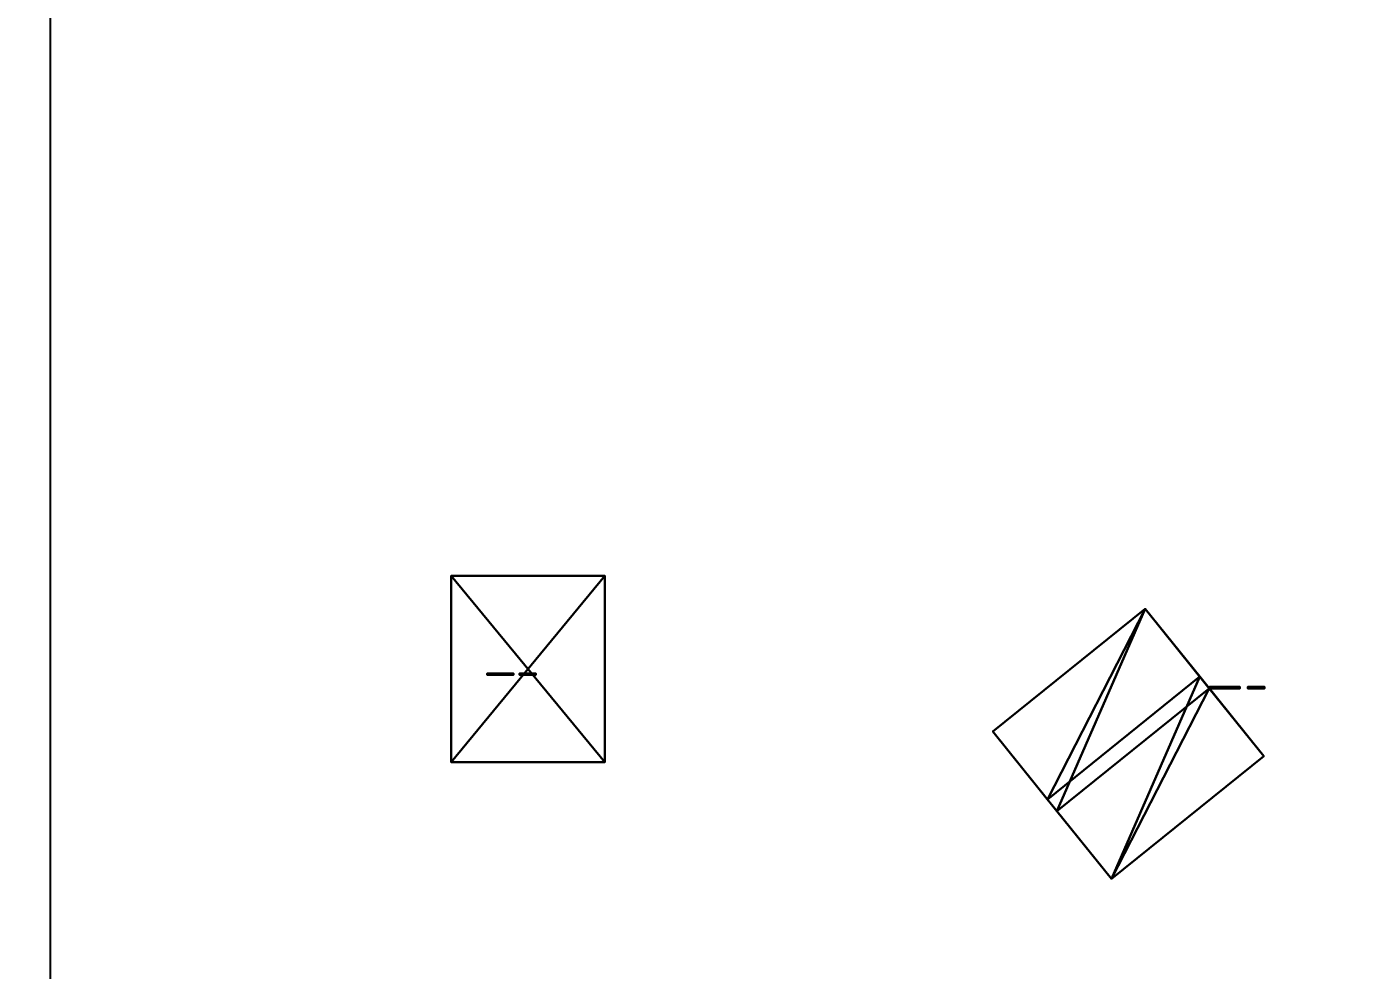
# Model space of a CAD drawing. Extents: x -4.3 to 2.7, y -5.9 to 5.2.
# Drawn here: x -2.735 to -0.776, y 1.059 to 2.441 of the extents above; entities that cross this region are included whole.
import ezdxf

# ---------------------------------------------------------------- set-up
doc = ezdxf.new("R2010")
doc.units = 0
doc.header["$LTSCALE"] = 0.0254
doc.layers.get('0').update_dxf_attribs({"linetype": 'CONTINUOUS'})
doc.layers.get('DEFPOINTS').update_dxf_attribs({"linetype": 'CONTINUOUS'})
for name, color, linetype in [('H__HIGH_', 144, 'CONTINUOUS'), ('L__LOW_', 36, 'CONTINUOUS'), ('ROOM', 252, 'CONTINUOUS')]:
    doc.layers.add(name, color=color, linetype=linetype)
doc.styles.add('TAHOMA', font='')
doc.styles.get('TAHOMA').set_extended_font_data('Tahoma')
doc.dimstyles.new('DIMSTYLE1', dxfattribs={"dimtxt": 0.211521, "dimasz": 0.0127, "dimexe": 0.0127, "dimexo": 0.0127, "dimgap": 0.00254, "dimtad": 0, "dimtih": 1, "dimtoh": 1, "dimdec": 3, "dimzin": 0, "dimtxsty": 'TAHOMA', "dimblk": 'ARCHTICK', "dimcen": 0.09, "dimazin": 3, "dimtfac": 1, "dimtdec": 4, "dimtofl": 0, "dimtmove": 0, "dimatfit": 3, "dimtolj": 1, "dimtzin": 0})

# ---------------------------------------------------------------- blocks, each defined once
blk = doc.blocks.new('GROUPE74_1')
at = {"color": 0}
for p, q in [((0, 0), (0, 0.0549)), ((0, 0.0549), (0.0112, 0.0549)), ((0, 0, 0.002), (0, 0.0549, 0.002)), ((0, 0.0549, 0.002), (0.0112, 0.0549, 0.002)), ((0, 0), (0, 0.0549)), ((0, 0, 0.002), (0, 0.0549, 0.002)), ((0, 0.0549), (0, 0.0549, 0.002)), ((0, 0.0549), (0.0112, 0.0549)), ((0, 0.0549), (0, 0.0549, 0.002)), ((0, 0.0549, 0.002), (0.0112, 0.0549, 0.002)), ((0.0112, 0.0549), (0.0112, 0.0093)), ((0.0112, 0.0549, 0.002), (0.0112, 0.0093, 0.002)), ((0.0112, 0.0549), (0.0112, 0.0549, 0.002)), ((0.0112, 0.0549), (0.0112, 0.0093)), ((0.0112, 0.0549), (0.0112, 0.0549, 0.002)), ((0.0112, 0.0549, 0.002), (0.0112, 0.0093, 0.002)), ((0.0474, 0.0319), (0.0474, 0.0416)), ((0.0474, 0.0319, 0.002), (0.0474, 0.0416, 0.002)), ((0.0474, 0.0319), (0.0474, 0.0416)), ((0.0474, 0.0319, 0.002), (0.0474, 0.0416, 0.002)), ((0.0474, 0.0416), (0.0474, 0.0416, 0.002)), ((0.0474, 0.0416), (0.0474, 0.0416, 0.002)), ((0.0518, 0.0435), (0.0518, 0.0435, 0.002)), ((0.0518, 0.0435), (0.0518, 0.0435, 0.002)), ((0.0564, 0.0467), (0.0564, 0.0467, 0.002)), ((0.0564, 0.0467), (0.0564, 0.0467, 0.002)), ((0.0606, 0.0508), (0.0606, 0.0508, 0.002)), ((0.0606, 0.0508), (0.0606, 0.0508, 0.002)), ((0.0611, 0), (0.0611, 0.04)), ((0.0611, 0, 0.002), (0.0611, 0.04, 0.002)), ((0.0611, 0), (0.0611, 0.04)), ((0.0611, 0, 0.002), (0.0611, 0.04, 0.002)), ((0.0611, 0.04), (0.0611, 0.04, 0.002)), ((0.0611, 0.04), (0.0611, 0.04, 0.002)), ((0.0631, 0.0556), (0.0717, 0.0556)), ((0.0631, 0.0556, 0.002), (0.0717, 0.0556, 0.002)), ((0.0631, 0.0556), (0.0631, 0.0556, 0.002)), ((0.0631, 0.0556), (0.0717, 0.0556)), ((0.0631, 0.0556), (0.0631, 0.0556, 0.002)), ((0.0631, 0.0556, 0.002), (0.0717, 0.0556, 0.002)), ((0.0717, 0.0556), (0.0717, 0)), ((0.0717, 0.0556, 0.002), (0.0717, 0, 0.002)), ((0.0717, 0.0556), (0.0717, 0.0556, 0.002)), ((0.0717, 0.0556), (0.0717, 0)), ((0.0717, 0.0556), (0.0717, 0.0556, 0.002)), ((0.0717, 0.0556, 0.002), (0.0717, 0, 0.002)), ((0.0474, 0.0319), (0.0474, 0.0319, 0.002)), ((0.0474, 0.0319), (0.0474, 0.0319, 0.002)), ((0.0548, 0.0353), (0.0548, 0.0353, 0.002)), ((0.0548, 0.0353), (0.0548, 0.0353, 0.002)), ((0.039, 0), (0, 0)), ((0.039, 0, 0.002), (0, 0, 0.002)), ((0, 0), (0, 0, 0.002)), ((0.039, 0), (0, 0)), ((0.039, 0, 0.002), (0, 0, 0.002)), ((0, 0), (0, 0, 0.002)), ((0.0112, 0.0093), (0.039, 0.0093)), ((0.0112, 0.0093, 0.002), (0.039, 0.0093, 0.002)), ((0.0112, 0.0093), (0.0112, 0.0093, 0.002)), ((0.0112, 0.0093), (0.039, 0.0093)), ((0.0112, 0.0093), (0.0112, 0.0093, 0.002)), ((0.0112, 0.0093, 0.002), (0.039, 0.0093, 0.002)), ((0.039, 0.0093), (0.039, 0)), ((0.039, 0.0093, 0.002), (0.039, 0, 0.002)), ((0.039, 0.0093), (0.039, 0.0093, 0.002)), ((0.039, 0.0093), (0.039, 0)), ((0.039, 0.0093), (0.039, 0.0093, 0.002)), ((0.039, 0.0093, 0.002), (0.039, 0, 0.002)), ((0.039, 0), (0.039, 0, 0.002)), ((0.039, 0), (0.039, 0, 0.002)), ((0.0717, 0), (0.0611, 0)), ((0.0717, 0, 0.002), (0.0611, 0, 0.002)), ((0.0717, 0), (0.0611, 0)), ((0.0717, 0, 0.002), (0.0611, 0, 0.002)), ((0.0611, 0), (0.0611, 0, 0.002)), ((0.0611, 0), (0.0611, 0, 0.002)), ((0.0717, 0), (0.0717, 0, 0.002)), ((0.0717, 0), (0.0717, 0, 0.002))]:
    blk.add_line(p, q, dxfattribs=at)
at = {"color": 28}
mesh = blk.add_polyface(dxfattribs=at)
corners = [(0.0112, 0.0549), (0, 0), (0, 0.0549), (0.0112, 0.0093), (0.039, 0), (0.039, 0.0093)]
mesh.append_faces([[corners[k] for k in face] for face in [(0, 1, 2), (4, 3, 5)]], dxfattribs={"vtx0": -1, "color": 28})
mesh.append_faces([[corners[k] for k in face] for face in [(1, 3, 4)]], dxfattribs={"vtx0": -1, "vtx1": -1, "color": 28})
mesh.append_faces([[corners[k] for k in face] for face in [(1, 0, 3)]], dxfattribs={"vtx0": -1, "vtx2": -1, "color": 28})
mesh = blk.add_polyface(dxfattribs=at)
corners = [(0, 0, 0.002), (0.0112, 0.0093, 0.002), (0, 0.0549, 0.002), (0.039, 0, 0.002), (0.039, 0.0093, 0.002), (0.0112, 0.0549, 0.002)]
mesh.append_faces([[corners[k] for k in face] for face in [(1, 3, 4)]], dxfattribs={"vtx0": -1, "color": 28})
mesh.append_faces([[corners[k] for k in face] for face in [(0, 1, 2)]], dxfattribs={"vtx0": -1, "vtx1": -1, "color": 28})
mesh.append_faces([[corners[k] for k in face] for face in [(1, 0, 3)]], dxfattribs={"vtx0": -1, "vtx2": -1, "color": 28})
mesh.append_faces([[corners[k] for k in face] for face in [(5, 2, 1)]], dxfattribs={"vtx1": -1, "color": 28})
mesh = blk.add_polyface(dxfattribs=at)
corners = [(0, 0.0549, 0.002), (0, 0), (0, 0, 0.002), (0, 0.0549)]
mesh.append_faces([[corners[k] for k in face] for face in [(0, 1, 2), (1, 0, 3)]], dxfattribs={"vtx0": -1, "color": 28})
mesh = blk.add_polyface(dxfattribs=at)
corners = [(0, 0.0549, 0.002), (0.0112, 0.0549), (0, 0.0549), (0.0112, 0.0549, 0.002)]
mesh.append_faces([[corners[k] for k in face] for face in [(0, 1, 2), (1, 0, 3)]], dxfattribs={"vtx0": -1, "color": 28})
mesh = blk.add_polyface(dxfattribs=at)
corners = [(0.0112, 0.0549), (0.0112, 0.0093, 0.002), (0.0112, 0.0093), (0.0112, 0.0549, 0.002)]
mesh.append_faces([[corners[k] for k in face] for face in [(0, 1, 2), (1, 0, 3)]], dxfattribs={"vtx0": -1, "color": 28})
mesh = blk.add_polyface(dxfattribs=at)
corners = [(0.0518, 0.0435), (0.0474, 0.0319), (0.0474, 0.0416), (0.0548, 0.0353), (0.0564, 0.0467), (0.0611, 0.04), (0.0606, 0.0508), (0.0631, 0.0556), (0.0611, 0), (0.0717, 0), (0.0717, 0.0556)]
mesh.append_faces([[corners[k] for k in face] for face in [(0, 1, 2), (9, 7, 10)]], dxfattribs={"vtx0": -1, "color": 28})
mesh.append_faces([[corners[k] for k in face] for face in [(1, 0, 3), (3, 4, 5), (5, 7, 8), (8, 7, 9)]], dxfattribs={"vtx0": -1, "vtx1": -1, "color": 28})
mesh.append_faces([[corners[k] for k in face] for face in [(3, 0, 4), (5, 4, 6), (5, 6, 7)]], dxfattribs={"vtx0": -1, "vtx2": -1, "color": 28})
mesh = blk.add_polyface(dxfattribs=at)
corners = [(0.0717, 0, 0.002), (0.0611, 0.04, 0.002), (0.0611, 0, 0.002), (0.0631, 0.0556, 0.002), (0.0717, 0.0556, 0.002), (0.0548, 0.0353, 0.002), (0.0474, 0.0416, 0.002), (0.0474, 0.0319, 0.002), (0.0518, 0.0435, 0.002), (0.0564, 0.0467, 0.002), (0.0606, 0.0508, 0.002)]
mesh.append_faces([[corners[k] for k in face] for face in [(0, 1, 2), (3, 0, 4), (5, 6, 7)]], dxfattribs={"vtx0": -1, "color": 28})
mesh.append_faces([[corners[k] for k in face] for face in [(6, 5, 8), (8, 5, 9), (9, 1, 10), (10, 1, 3)]], dxfattribs={"vtx0": -1, "vtx1": -1, "color": 28})
mesh.append_faces([[corners[k] for k in face] for face in [(1, 0, 3)]], dxfattribs={"vtx0": -1, "vtx1": -1, "vtx2": -1, "color": 28})
mesh.append_faces([[corners[k] for k in face] for face in [(9, 5, 1)]], dxfattribs={"vtx0": -1, "vtx2": -1, "color": 28})
mesh = blk.add_polyface(dxfattribs=at)
corners = [(0.0474, 0.0416, 0.002), (0.0518, 0.0435), (0.0474, 0.0416), (0.0518, 0.0435, 0.002)]
mesh.append_faces([[corners[k] for k in face] for face in [(0, 1, 2), (1, 0, 3)]], dxfattribs={"vtx0": -1, "color": 28})
mesh = blk.add_polyface(dxfattribs=at)
corners = [(0.0474, 0.0416, 0.002), (0.0474, 0.0319), (0.0474, 0.0319, 0.002), (0.0474, 0.0416)]
mesh.append_faces([[corners[k] for k in face] for face in [(0, 1, 2), (1, 0, 3)]], dxfattribs={"vtx0": -1, "color": 28})
mesh = blk.add_polyface(dxfattribs=at)
corners = [(0.0518, 0.0435, 0.002), (0.0564, 0.0467), (0.0518, 0.0435), (0.0564, 0.0467, 0.002)]
mesh.append_faces([[corners[k] for k in face] for face in [(0, 1, 2), (1, 0, 3)]], dxfattribs={"vtx0": -1, "color": 28})
mesh = blk.add_polyface(dxfattribs=at)
corners = [(0.0611, 0.04, 0.002), (0.0548, 0.0353), (0.0611, 0.04), (0.0548, 0.0353, 0.002)]
mesh.append_faces([[corners[k] for k in face] for face in [(0, 1, 2), (1, 0, 3)]], dxfattribs={"vtx0": -1, "color": 28})
mesh = blk.add_polyface(dxfattribs=at)
corners = [(0.0606, 0.0508, 0.002), (0.0564, 0.0467), (0.0564, 0.0467, 0.002), (0.0606, 0.0508)]
mesh.append_faces([[corners[k] for k in face] for face in [(0, 1, 2), (1, 0, 3)]], dxfattribs={"vtx0": -1, "color": 28})
mesh = blk.add_polyface(dxfattribs=at)
corners = [(0.0631, 0.0556, 0.002), (0.0606, 0.0508), (0.0606, 0.0508, 0.002), (0.0631, 0.0556)]
mesh.append_faces([[corners[k] for k in face] for face in [(0, 1, 2), (1, 0, 3)]], dxfattribs={"vtx0": -1, "color": 28})
mesh = blk.add_polyface(dxfattribs=at)
corners = [(0.0611, 0.04, 0.002), (0.0611, 0), (0.0611, 0, 0.002), (0.0611, 0.04)]
mesh.append_faces([[corners[k] for k in face] for face in [(0, 1, 2), (1, 0, 3)]], dxfattribs={"vtx0": -1, "color": 28})
mesh = blk.add_polyface(dxfattribs=at)
corners = [(0.0631, 0.0556, 0.002), (0.0717, 0.0556), (0.0631, 0.0556), (0.0717, 0.0556, 0.002)]
mesh.append_faces([[corners[k] for k in face] for face in [(0, 1, 2), (1, 0, 3)]], dxfattribs={"vtx0": -1, "color": 28})
mesh = blk.add_polyface(dxfattribs=at)
corners = [(0.0717, 0.0556), (0.0717, 0, 0.002), (0.0717, 0), (0.0717, 0.0556, 0.002)]
mesh.append_faces([[corners[k] for k in face] for face in [(0, 1, 2), (1, 0, 3)]], dxfattribs={"vtx0": -1, "color": 28})
mesh = blk.add_polyface(dxfattribs=at)
corners = [(0.0548, 0.0353, 0.002), (0.0474, 0.0319), (0.0548, 0.0353), (0.0474, 0.0319, 0.002)]
mesh.append_faces([[corners[k] for k in face] for face in [(0, 1, 2), (1, 0, 3)]], dxfattribs={"vtx0": -1, "color": 28})
mesh = blk.add_polyface(dxfattribs=at)
corners = [(0.039, 0, 0.002), (0, 0), (0.039, 0), (0, 0, 0.002)]
mesh.append_faces([[corners[k] for k in face] for face in [(0, 1, 2), (1, 0, 3)]], dxfattribs={"vtx0": -1, "color": 28})
mesh = blk.add_polyface(dxfattribs=at)
corners = [(0.0112, 0.0093, 0.002), (0.039, 0.0093), (0.0112, 0.0093), (0.039, 0.0093, 0.002)]
mesh.append_faces([[corners[k] for k in face] for face in [(0, 1, 2), (1, 0, 3)]], dxfattribs={"vtx0": -1, "color": 28})
mesh = blk.add_polyface(dxfattribs=at)
corners = [(0.039, 0.0093), (0.039, 0, 0.002), (0.039, 0), (0.039, 0.0093, 0.002)]
mesh.append_faces([[corners[k] for k in face] for face in [(0, 1, 2), (1, 0, 3)]], dxfattribs={"vtx0": -1, "color": 28})
mesh = blk.add_polyface(dxfattribs=at)
corners = [(0.0717, 0, 0.002), (0.0611, 0), (0.0717, 0), (0.0611, 0, 0.002)]
mesh.append_faces([[corners[k] for k in face] for face in [(0, 1, 2), (1, 0, 3)]], dxfattribs={"vtx0": -1, "color": 28})
blk = doc.blocks.new('GROUPE78_1')
at = {"color": 0}
for p, q in [((0, 0), (0, 0.0554)), ((0, 0.0554), (0.0112, 0.0554)), ((0, 0, 0.002), (0, 0.0554, 0.002)), ((0, 0.0554, 0.002), (0.0112, 0.0554, 0.002)), ((0, 0), (0, 0.0554)), ((0, 0, 0.002), (0, 0.0554, 0.002)), ((0, 0.0554), (0, 0.0554, 0.002)), ((0, 0.0554), (0.0112, 0.0554)), ((0, 0.0554), (0, 0.0554, 0.002)), ((0, 0.0554, 0.002), (0.0112, 0.0554, 0.002)), ((0.0112, 0.0554), (0.0112, 0.0336)), ((0.0112, 0.0554, 0.002), (0.0112, 0.0336, 0.002)), ((0.0112, 0.0554), (0.0112, 0.0554, 0.002)), ((0.0112, 0.0554), (0.0112, 0.0336)), ((0.0112, 0.0554), (0.0112, 0.0554, 0.002)), ((0.0112, 0.0554, 0.002), (0.0112, 0.0336, 0.002)), ((0.0331, 0.0336), (0.0331, 0.0554)), ((0.0331, 0.0554), (0.0443, 0.0554)), ((0.0331, 0.0554, 0.002), (0.0443, 0.0554, 0.002)), ((0.0331, 0.0336, 0.002), (0.0331, 0.0554, 0.002)), ((0.0331, 0.0336), (0.0331, 0.0554)), ((0.0331, 0.0336, 0.002), (0.0331, 0.0554, 0.002)), ((0.0331, 0.0554), (0.0331, 0.0554, 0.002)), ((0.0331, 0.0554), (0.0443, 0.0554)), ((0.0331, 0.0554), (0.0331, 0.0554, 0.002)), ((0.0331, 0.0554, 0.002), (0.0443, 0.0554, 0.002)), ((0.0443, 0.0554), (0.0443, 0)), ((0.0443, 0.0554, 0.002), (0.0443, 0, 0.002)), ((0.0443, 0.0554), (0.0443, 0.0554, 0.002)), ((0.0443, 0.0554), (0.0443, 0)), ((0.0443, 0.0554), (0.0443, 0.0554, 0.002)), ((0.0443, 0.0554, 0.002), (0.0443, 0, 0.002)), ((0.0563, 0.0319), (0.0563, 0.0416)), ((0.0563, 0.0319, 0.002), (0.0563, 0.0416, 0.002)), ((0.0563, 0.0319), (0.0563, 0.0416)), ((0.0563, 0.0319, 0.002), (0.0563, 0.0416, 0.002)), ((0.0563, 0.0416), (0.0563, 0.0416, 0.002)), ((0.0563, 0.0416), (0.0563, 0.0416, 0.002)), ((0.0606, 0.0435), (0.0606, 0.0435, 0.002)), ((0.0606, 0.0435), (0.0606, 0.0435, 0.002)), ((0.0653, 0.0467), (0.0653, 0.0467, 0.002)), ((0.0653, 0.0467), (0.0653, 0.0467, 0.002)), ((0.0694, 0.0508), (0.0694, 0.0508, 0.002)), ((0.0694, 0.0508), (0.0694, 0.0508, 0.002)), ((0.07, 0), (0.07, 0.04)), ((0.07, 0, 0.002), (0.07, 0.04, 0.002)), ((0.07, 0), (0.07, 0.04)), ((0.07, 0, 0.002), (0.07, 0.04, 0.002)), ((0.07, 0.04), (0.07, 0.04, 0.002)), ((0.07, 0.04), (0.07, 0.04, 0.002)), ((0.072, 0.0556), (0.0806, 0.0556)), ((0.072, 0.0556, 0.002), (0.0806, 0.0556, 0.002)), ((0.072, 0.0556), (0.072, 0.0556, 0.002)), ((0.072, 0.0556), (0.0806, 0.0556)), ((0.072, 0.0556), (0.072, 0.0556, 0.002)), ((0.072, 0.0556, 0.002), (0.0806, 0.0556, 0.002)), ((0.0806, 0.0556), (0.0806, 0)), ((0.0806, 0.0556, 0.002), (0.0806, 0, 0.002)), ((0.0806, 0.0556), (0.0806, 0.0556, 0.002)), ((0.0806, 0.0556), (0.0806, 0)), ((0.0806, 0.0556), (0.0806, 0.0556, 0.002)), ((0.0806, 0.0556, 0.002), (0.0806, 0, 0.002)), ((0.0112, 0.0336), (0.0331, 0.0336)), ((0.0112, 0.0336, 0.002), (0.0331, 0.0336, 0.002)), ((0.0112, 0.0336), (0.0112, 0.0336, 0.002)), ((0.0112, 0.0336), (0.0331, 0.0336)), ((0.0112, 0.0336), (0.0112, 0.0336, 0.002)), ((0.0112, 0.0336, 0.002), (0.0331, 0.0336, 0.002)), ((0.0331, 0.0242), (0.0112, 0.0242)), ((0.0112, 0.0242), (0.0112, 0)), ((0.0112, 0.0242, 0.002), (0.0112, 0, 0.002)), ((0.0331, 0.0242, 0.002), (0.0112, 0.0242, 0.002)), ((0.0331, 0.0242), (0.0112, 0.0242)), ((0.0331, 0.0242, 0.002), (0.0112, 0.0242, 0.002)), ((0.0112, 0.0242), (0.0112, 0.0242, 0.002)), ((0.0112, 0.0242), (0.0112, 0)), ((0.0112, 0.0242), (0.0112, 0.0242, 0.002)), ((0.0112, 0.0242, 0.002), (0.0112, 0, 0.002)), ((0.0331, 0.0336), (0.0331, 0.0336, 0.002)), ((0.0331, 0.0336), (0.0331, 0.0336, 0.002)), ((0.0331, 0), (0.0331, 0.0242)), ((0.0331, 0, 0.002), (0.0331, 0.0242, 0.002)), ((0.0331, 0), (0.0331, 0.0242)), ((0.0331, 0, 0.002), (0.0331, 0.0242, 0.002)), ((0.0331, 0.0242), (0.0331, 0.0242, 0.002)), ((0.0331, 0.0242), (0.0331, 0.0242, 0.002)), ((0.0563, 0.0319), (0.0563, 0.0319, 0.002)), ((0.0563, 0.0319), (0.0563, 0.0319, 0.002)), ((0.0637, 0.0353), (0.0637, 0.0353, 0.002)), ((0.0637, 0.0353), (0.0637, 0.0353, 0.002)), ((0.0112, 0), (0, 0)), ((0.0112, 0, 0.002), (0, 0, 0.002)), ((0, 0), (0, 0, 0.002)), ((0.0112, 0), (0, 0)), ((0.0112, 0, 0.002), (0, 0, 0.002)), ((0, 0), (0, 0, 0.002)), ((0.0112, 0), (0.0112, 0, 0.002)), ((0.0112, 0), (0.0112, 0, 0.002)), ((0.0443, 0), (0.0331, 0)), ((0.0443, 0, 0.002), (0.0331, 0, 0.002)), ((0.0443, 0), (0.0331, 0)), ((0.0443, 0, 0.002), (0.0331, 0, 0.002)), ((0.0331, 0), (0.0331, 0, 0.002)), ((0.0331, 0), (0.0331, 0, 0.002)), ((0.0443, 0), (0.0443, 0, 0.002)), ((0.0443, 0), (0.0443, 0, 0.002)), ((0.0806, 0), (0.07, 0)), ((0.0806, 0, 0.002), (0.07, 0, 0.002)), ((0.0806, 0), (0.07, 0)), ((0.0806, 0, 0.002), (0.07, 0, 0.002)), ((0.07, 0), (0.07, 0, 0.002)), ((0.07, 0), (0.07, 0, 0.002)), ((0.0806, 0), (0.0806, 0, 0.002)), ((0.0806, 0), (0.0806, 0, 0.002))]:
    blk.add_line(p, q, dxfattribs=at)
at = {"color": 28}
mesh = blk.add_polyface(dxfattribs=at)
corners = [(0.0443, 0.0554), (0.0331, 0.0336), (0.0331, 0.0554), (0.0331, 0.0242), (0.0331, 0), (0.0443, 0), (0.0112, 0.0242), (0.0112, 0.0336), (0.0112, 0.0554), (0, 0), (0, 0.0554), (0.0112, 0)]
mesh.append_faces([[corners[k] for k in face] for face in [(0, 1, 2), (4, 0, 5), (8, 9, 10)]], dxfattribs={"vtx0": -1, "color": 28})
mesh.append_faces([[corners[k] for k in face] for face in [(3, 0, 4), (1, 6, 7), (6, 1, 3), (9, 8, 11), (11, 7, 6)]], dxfattribs={"vtx0": -1, "vtx1": -1, "color": 28})
mesh.append_faces([[corners[k] for k in face] for face in [(1, 0, 3)]], dxfattribs={"vtx0": -1, "vtx1": -1, "vtx2": -1, "color": 28})
mesh.append_faces([[corners[k] for k in face] for face in [(11, 8, 7)]], dxfattribs={"vtx0": -1, "vtx2": -1, "color": 28})
mesh = blk.add_polyface(dxfattribs=at)
corners = [(0.0443, 0, 0.002), (0.0331, 0.0242, 0.002), (0.0331, 0, 0.002), (0.0331, 0.0336, 0.002), (0.0331, 0.0554, 0.002), (0.0443, 0.0554, 0.002), (0.0112, 0.0336, 0.002), (0.0112, 0.0242, 0.002), (0.0112, 0, 0.002), (0, 0.0554, 0.002), (0, 0, 0.002), (0.0112, 0.0554, 0.002)]
mesh.append_faces([[corners[k] for k in face] for face in [(0, 1, 2), (4, 0, 5), (8, 9, 10)]], dxfattribs={"vtx0": -1, "color": 28})
mesh.append_faces([[corners[k] for k in face] for face in [(3, 0, 4), (1, 6, 7), (6, 1, 3), (9, 8, 11), (11, 7, 6)]], dxfattribs={"vtx0": -1, "vtx1": -1, "color": 28})
mesh.append_faces([[corners[k] for k in face] for face in [(1, 0, 3)]], dxfattribs={"vtx0": -1, "vtx1": -1, "vtx2": -1, "color": 28})
mesh.append_faces([[corners[k] for k in face] for face in [(11, 8, 7)]], dxfattribs={"vtx0": -1, "vtx2": -1, "color": 28})
mesh = blk.add_polyface(dxfattribs=at)
corners = [(0, 0.0554, 0.002), (0, 0), (0, 0, 0.002), (0, 0.0554)]
mesh.append_faces([[corners[k] for k in face] for face in [(0, 1, 2), (1, 0, 3)]], dxfattribs={"vtx0": -1, "color": 28})
mesh = blk.add_polyface(dxfattribs=at)
corners = [(0, 0.0554, 0.002), (0.0112, 0.0554), (0, 0.0554), (0.0112, 0.0554, 0.002)]
mesh.append_faces([[corners[k] for k in face] for face in [(0, 1, 2), (1, 0, 3)]], dxfattribs={"vtx0": -1, "color": 28})
mesh = blk.add_polyface(dxfattribs=at)
corners = [(0.0112, 0.0554), (0.0112, 0.0336, 0.002), (0.0112, 0.0336), (0.0112, 0.0554, 0.002)]
mesh.append_faces([[corners[k] for k in face] for face in [(0, 1, 2), (1, 0, 3)]], dxfattribs={"vtx0": -1, "color": 28})
mesh = blk.add_polyface(dxfattribs=at)
corners = [(0.0331, 0.0554, 0.002), (0.0331, 0.0336), (0.0331, 0.0336, 0.002), (0.0331, 0.0554)]
mesh.append_faces([[corners[k] for k in face] for face in [(0, 1, 2), (1, 0, 3)]], dxfattribs={"vtx0": -1, "color": 28})
mesh = blk.add_polyface(dxfattribs=at)
corners = [(0.0331, 0.0554, 0.002), (0.0443, 0.0554), (0.0331, 0.0554), (0.0443, 0.0554, 0.002)]
mesh.append_faces([[corners[k] for k in face] for face in [(0, 1, 2), (1, 0, 3)]], dxfattribs={"vtx0": -1, "color": 28})
mesh = blk.add_polyface(dxfattribs=at)
corners = [(0.0443, 0.0554), (0.0443, 0, 0.002), (0.0443, 0), (0.0443, 0.0554, 0.002)]
mesh.append_faces([[corners[k] for k in face] for face in [(0, 1, 2), (1, 0, 3)]], dxfattribs={"vtx0": -1, "color": 28})
mesh = blk.add_polyface(dxfattribs=at)
corners = [(0.0606, 0.0435), (0.0563, 0.0319), (0.0563, 0.0416), (0.0637, 0.0353), (0.0653, 0.0467), (0.07, 0.04), (0.0694, 0.0508), (0.072, 0.0556), (0.07, 0), (0.0806, 0), (0.0806, 0.0556)]
mesh.append_faces([[corners[k] for k in face] for face in [(0, 1, 2), (9, 7, 10)]], dxfattribs={"vtx0": -1, "color": 28})
mesh.append_faces([[corners[k] for k in face] for face in [(1, 0, 3), (3, 4, 5), (5, 7, 8), (8, 7, 9)]], dxfattribs={"vtx0": -1, "vtx1": -1, "color": 28})
mesh.append_faces([[corners[k] for k in face] for face in [(3, 0, 4), (5, 4, 6), (5, 6, 7)]], dxfattribs={"vtx0": -1, "vtx2": -1, "color": 28})
mesh = blk.add_polyface(dxfattribs=at)
corners = [(0.0806, 0, 0.002), (0.07, 0.04, 0.002), (0.07, 0, 0.002), (0.072, 0.0556, 0.002), (0.0806, 0.0556, 0.002), (0.0637, 0.0353, 0.002), (0.0563, 0.0416, 0.002), (0.0563, 0.0319, 0.002), (0.0606, 0.0435, 0.002), (0.0653, 0.0467, 0.002), (0.0694, 0.0508, 0.002)]
mesh.append_faces([[corners[k] for k in face] for face in [(0, 1, 2), (3, 0, 4), (5, 6, 7)]], dxfattribs={"vtx0": -1, "color": 28})
mesh.append_faces([[corners[k] for k in face] for face in [(6, 5, 8), (8, 5, 9), (9, 1, 10), (10, 1, 3)]], dxfattribs={"vtx0": -1, "vtx1": -1, "color": 28})
mesh.append_faces([[corners[k] for k in face] for face in [(1, 0, 3)]], dxfattribs={"vtx0": -1, "vtx1": -1, "vtx2": -1, "color": 28})
mesh.append_faces([[corners[k] for k in face] for face in [(9, 5, 1)]], dxfattribs={"vtx0": -1, "vtx2": -1, "color": 28})
mesh = blk.add_polyface(dxfattribs=at)
corners = [(0.0563, 0.0416, 0.002), (0.0606, 0.0435), (0.0563, 0.0416), (0.0606, 0.0435, 0.002)]
mesh.append_faces([[corners[k] for k in face] for face in [(0, 1, 2), (1, 0, 3)]], dxfattribs={"vtx0": -1, "color": 28})
mesh = blk.add_polyface(dxfattribs=at)
corners = [(0.0563, 0.0416, 0.002), (0.0563, 0.0319), (0.0563, 0.0319, 0.002), (0.0563, 0.0416)]
mesh.append_faces([[corners[k] for k in face] for face in [(0, 1, 2), (1, 0, 3)]], dxfattribs={"vtx0": -1, "color": 28})
mesh = blk.add_polyface(dxfattribs=at)
corners = [(0.0606, 0.0435, 0.002), (0.0653, 0.0467), (0.0606, 0.0435), (0.0653, 0.0467, 0.002)]
mesh.append_faces([[corners[k] for k in face] for face in [(0, 1, 2), (1, 0, 3)]], dxfattribs={"vtx0": -1, "color": 28})
mesh = blk.add_polyface(dxfattribs=at)
corners = [(0.07, 0.04, 0.002), (0.0637, 0.0353), (0.07, 0.04), (0.0637, 0.0353, 0.002)]
mesh.append_faces([[corners[k] for k in face] for face in [(0, 1, 2), (1, 0, 3)]], dxfattribs={"vtx0": -1, "color": 28})
mesh = blk.add_polyface(dxfattribs=at)
corners = [(0.0694, 0.0508, 0.002), (0.0653, 0.0467), (0.0653, 0.0467, 0.002), (0.0694, 0.0508)]
mesh.append_faces([[corners[k] for k in face] for face in [(0, 1, 2), (1, 0, 3)]], dxfattribs={"vtx0": -1, "color": 28})
mesh = blk.add_polyface(dxfattribs=at)
corners = [(0.072, 0.0556, 0.002), (0.0694, 0.0508), (0.0694, 0.0508, 0.002), (0.072, 0.0556)]
mesh.append_faces([[corners[k] for k in face] for face in [(0, 1, 2), (1, 0, 3)]], dxfattribs={"vtx0": -1, "color": 28})
mesh = blk.add_polyface(dxfattribs=at)
corners = [(0.07, 0.04, 0.002), (0.07, 0), (0.07, 0, 0.002), (0.07, 0.04)]
mesh.append_faces([[corners[k] for k in face] for face in [(0, 1, 2), (1, 0, 3)]], dxfattribs={"vtx0": -1, "color": 28})
mesh = blk.add_polyface(dxfattribs=at)
corners = [(0.072, 0.0556, 0.002), (0.0806, 0.0556), (0.072, 0.0556), (0.0806, 0.0556, 0.002)]
mesh.append_faces([[corners[k] for k in face] for face in [(0, 1, 2), (1, 0, 3)]], dxfattribs={"vtx0": -1, "color": 28})
mesh = blk.add_polyface(dxfattribs=at)
corners = [(0.0806, 0.0556), (0.0806, 0, 0.002), (0.0806, 0), (0.0806, 0.0556, 0.002)]
mesh.append_faces([[corners[k] for k in face] for face in [(0, 1, 2), (1, 0, 3)]], dxfattribs={"vtx0": -1, "color": 28})
mesh = blk.add_polyface(dxfattribs=at)
corners = [(0.0112, 0.0336, 0.002), (0.0331, 0.0336), (0.0112, 0.0336), (0.0331, 0.0336, 0.002)]
mesh.append_faces([[corners[k] for k in face] for face in [(0, 1, 2), (1, 0, 3)]], dxfattribs={"vtx0": -1, "color": 28})
mesh = blk.add_polyface(dxfattribs=at)
corners = [(0.0331, 0.0242, 0.002), (0.0112, 0.0242), (0.0331, 0.0242), (0.0112, 0.0242, 0.002)]
mesh.append_faces([[corners[k] for k in face] for face in [(0, 1, 2), (1, 0, 3)]], dxfattribs={"vtx0": -1, "color": 28})
mesh = blk.add_polyface(dxfattribs=at)
corners = [(0.0112, 0.0242), (0.0112, 0, 0.002), (0.0112, 0), (0.0112, 0.0242, 0.002)]
mesh.append_faces([[corners[k] for k in face] for face in [(0, 1, 2), (1, 0, 3)]], dxfattribs={"vtx0": -1, "color": 28})
mesh = blk.add_polyface(dxfattribs=at)
corners = [(0.0331, 0.0242, 0.002), (0.0331, 0), (0.0331, 0, 0.002), (0.0331, 0.0242)]
mesh.append_faces([[corners[k] for k in face] for face in [(0, 1, 2), (1, 0, 3)]], dxfattribs={"vtx0": -1, "color": 28})
mesh = blk.add_polyface(dxfattribs=at)
corners = [(0.0637, 0.0353, 0.002), (0.0563, 0.0319), (0.0637, 0.0353), (0.0563, 0.0319, 0.002)]
mesh.append_faces([[corners[k] for k in face] for face in [(0, 1, 2), (1, 0, 3)]], dxfattribs={"vtx0": -1, "color": 28})
mesh = blk.add_polyface(dxfattribs=at)
corners = [(0.0112, 0, 0.002), (0, 0), (0.0112, 0), (0, 0, 0.002)]
mesh.append_faces([[corners[k] for k in face] for face in [(0, 1, 2), (1, 0, 3)]], dxfattribs={"vtx0": -1, "color": 28})
mesh = blk.add_polyface(dxfattribs=at)
corners = [(0.0443, 0, 0.002), (0.0331, 0), (0.0443, 0), (0.0331, 0, 0.002)]
mesh.append_faces([[corners[k] for k in face] for face in [(0, 1, 2), (1, 0, 3)]], dxfattribs={"vtx0": -1, "color": 28})
mesh = blk.add_polyface(dxfattribs=at)
corners = [(0.0806, 0, 0.002), (0.07, 0), (0.0806, 0), (0.07, 0, 0.002)]
mesh.append_faces([[corners[k] for k in face] for face in [(0, 1, 2), (1, 0, 3)]], dxfattribs={"vtx0": -1, "color": 28})
blk = doc.blocks.new('GROUPE_5')
at = {"layer": 'H__HIGH_', "color": 2}
for p, q in [((0.2235, 0.396, 0.1298), (0, 0.216, 0.1298)), ((0.2235, 0.396, 0.1298), (0, 0.216, 0.1298)), ((0.2235, 0.396, 0.1298), (0.3036, 0.2966)), ((0.3174, 0.2794, 0.277), (0.2235, 0.396, 0.1298)), ((0.2235, 0.396, 0.1298), (0.3036, 0.2966)), ((0.3174, 0.2794, 0.277), (0.2235, 0.396, 0.1298)), ((0.3036, 0.2966), (0.0801, 0.1166)), ((0.3036, 0.2966), (0.0801, 0.1166)), ((0.3975, 0.18, 0.1473), (0.3036, 0.2966)), ((0.3975, 0.18, 0.1473), (0.3036, 0.2966)), ((0.0939, 0.0994, 0.277), (0.3174, 0.2794, 0.277)), ((0.0939, 0.0994, 0.277), (0.3174, 0.2794, 0.277)), ((0.3174, 0.2794, 0.277), (0.3975, 0.18, 0.1473)), ((0.3174, 0.2794, 0.277), (0.3975, 0.18, 0.1473)), ((0, 0.216, 0.1298), (0.0801, 0.1166)), ((0, 0.216, 0.1298), (0.0939, 0.0994, 0.277)), ((0, 0.216, 0.1298), (0.0801, 0.1166)), ((0, 0.216, 0.1298), (0.0939, 0.0994, 0.277)), ((0.174, 0, 0.1473), (0.3975, 0.18, 0.1473)), ((0.174, 0, 0.1473), (0.3975, 0.18, 0.1473)), ((0.0801, 0.1166), (0.174, 0, 0.1473)), ((0.0801, 0.1166), (0.174, 0, 0.1473)), ((0.0939, 0.0994, 0.277), (0.174, 0, 0.1473)), ((0.0939, 0.0994, 0.277), (0.174, 0, 0.1473))]:
    blk.add_line(p, q, dxfattribs=at)
mesh = blk.add_polyface(dxfattribs=at)
corners = [(0.2235, 0.396, 0.1298), (0.0801, 0.1166), (0, 0.216, 0.1298), (0.3036, 0.2966)]
mesh.append_faces([[corners[k] for k in face] for face in [(0, 1, 2), (1, 0, 3)]], dxfattribs={"vtx0": -1, "color": 2})
mesh = blk.add_polyface(dxfattribs=at)
corners = [(0.0939, 0.0994, 0.277), (0.2235, 0.396, 0.1298), (0, 0.216, 0.1298), (0.3174, 0.2794, 0.277)]
mesh.append_faces([[corners[k] for k in face] for face in [(0, 1, 2), (1, 0, 3)]], dxfattribs={"vtx0": -1, "color": 2})
mesh = blk.add_polyface(dxfattribs=at)
corners = [(0.3036, 0.2966), (0.3174, 0.2794, 0.277), (0.3975, 0.18, 0.1473), (0.2235, 0.396, 0.1298)]
mesh.append_faces([[corners[k] for k in face] for face in [(0, 1, 2), (1, 0, 3)]], dxfattribs={"vtx0": -1, "color": 2})
mesh = blk.add_polyface(dxfattribs=at)
corners = [(0.3036, 0.2966), (0.174, 0, 0.1473), (0.0801, 0.1166), (0.3975, 0.18, 0.1473)]
mesh.append_faces([[corners[k] for k in face] for face in [(0, 1, 2), (1, 0, 3)]], dxfattribs={"vtx0": -1, "color": 2})
mesh = blk.add_polyface(dxfattribs=at)
corners = [(0.174, 0, 0.1473), (0.3174, 0.2794, 0.277), (0.0939, 0.0994, 0.277), (0.3975, 0.18, 0.1473)]
mesh.append_faces([[corners[k] for k in face] for face in [(0, 1, 2), (1, 0, 3)]], dxfattribs={"vtx0": -1, "color": 2})
mesh = blk.add_polyface(dxfattribs=at)
corners = [(0.0939, 0.0994, 0.277), (0.0801, 0.1166), (0.174, 0, 0.1473), (0, 0.216, 0.1298)]
mesh.append_faces([[corners[k] for k in face] for face in [(0, 1, 2), (1, 0, 3)]], dxfattribs={"vtx0": -1, "color": 2})
blk = doc.blocks.new('GROUPE_18')
at = {"layer": 'L__LOW_', "color": 30}
for p, q in [((0, 0.273), (0, 0)), ((0.225, 0.273), (0, 0.273)), ((0, 0.273, 0.345), (0, 0, 0.345)), ((0, 0.273, 0.345), (0, 0.273)), ((0, 0.273), (0, 0)), ((0.225, 0.273, 0.345), (0, 0.273, 0.345)), ((0.225, 0.273), (0, 0.273)), ((0, 0.273, 0.345), (0, 0.273)), ((0.225, 0.273, 0.345), (0, 0.273, 0.345)), ((0, 0.273, 0.345), (0, 0, 0.345)), ((0.225, 0), (0.225, 0.273)), ((0.225, 0, 0.345), (0.225, 0.273, 0.345)), ((0.225, 0), (0.225, 0.273)), ((0.225, 0.273, 0.345), (0.225, 0.273)), ((0.225, 0.273, 0.345), (0.225, 0.273)), ((0.225, 0, 0.345), (0.225, 0.273, 0.345)), ((0, 0), (0.225, 0)), ((0, 0, 0.345), (0.225, 0, 0.345)), ((0, 0, 0.345), (0, 0)), ((0, 0), (0.225, 0)), ((0, 0, 0.345), (0, 0)), ((0, 0, 0.345), (0.225, 0, 0.345)), ((0.225, 0, 0.345), (0.225, 0)), ((0.225, 0, 0.345), (0.225, 0))]:
    blk.add_line(p, q, dxfattribs=at)
mesh = blk.add_polyface(dxfattribs=at)
corners = [(0.225, 0.273), (0, 0), (0, 0.273), (0.225, 0)]
mesh.append_faces([[corners[k] for k in face] for face in [(0, 1, 2), (1, 0, 3)]], dxfattribs={"vtx0": -1, "color": 30})
mesh = blk.add_polyface(dxfattribs=at)
corners = [(0, 0.273, 0.345), (0, 0), (0, 0, 0.345), (0, 0.273)]
mesh.append_faces([[corners[k] for k in face] for face in [(0, 1, 2), (1, 0, 3)]], dxfattribs={"vtx0": -1, "color": 30})
mesh = blk.add_polyface(dxfattribs=at)
corners = [(0, 0.273, 0.345), (0.225, 0.273), (0, 0.273), (0.225, 0.273, 0.345)]
mesh.append_faces([[corners[k] for k in face] for face in [(0, 1, 2), (1, 0, 3)]], dxfattribs={"vtx0": -1, "color": 30})
mesh = blk.add_polyface(dxfattribs=at)
corners = [(0.225, 0, 0.345), (0, 0.273, 0.345), (0, 0, 0.345), (0.225, 0.273, 0.345)]
mesh.append_faces([[corners[k] for k in face] for face in [(0, 1, 2), (1, 0, 3)]], dxfattribs={"vtx0": -1, "color": 30})
mesh = blk.add_polyface(dxfattribs=at)
corners = [(0.225, 0.273), (0.225, 0, 0.345), (0.225, 0), (0.225, 0.273, 0.345)]
mesh.append_faces([[corners[k] for k in face] for face in [(0, 1, 2), (1, 0, 3)]], dxfattribs={"vtx0": -1, "color": 30})
mesh = blk.add_polyface(dxfattribs=at)
corners = [(0.225, 0, 0.345), (0, 0), (0.225, 0), (0, 0, 0.345)]
mesh.append_faces([[corners[k] for k in face] for face in [(0, 1, 2), (1, 0, 3)]], dxfattribs={"vtx0": -1, "color": 30})
blk = doc.blocks.new('_ARCHTICK')
at = {"color": 0, "linetype": 'BYBLOCK', "const_width": 0.15}
blk.add_lwpolyline([(-0.5, -0.5), (0.5, 0.5)], dxfattribs=at)
blk = doc.blocks.new('*D114')
at = {"color": 0}
for p, q in [((2.6873, 5.2), (-3.6898, 5.2)), ((-3.6771, 5.2), (-3.6771, 0.1083)), ((-3.6771, -5.2), (-3.6771, -0.1083)), ((2.6873, -5.2), (-3.6898, -5.2))]:
    blk.add_line(p, q, dxfattribs=at)
at = {"layer": 'DEFPOINTS', "color": 0}
for p in [(-3.6771, 5.2), (2.7, 5.2), (2.7, -5.2)]:
    blk.add_point(p, dxfattribs=at)
at = {"color": 0, "xscale": 0.0127, "yscale": 0.0127, "zscale": 0.0127}
for p, rotation in [((-3.6771, 5.2), 90), ((-3.6771, -5.2), 270)]:
    blk.add_blockref('_ARCHTICK', p, dxfattribs=dict(at, rotation=rotation))
at = {"color": 0, "insert": (-3.6771, 0), "char_height": 0.211521, "attachment_point": 5, "style": 'TAHOMA'}
blk.add_mtext('\\A1;10.400m', dxfattribs=at)

msp = doc.modelspace()

# ---------------------------------------------------------------- block references
at = {"color": 0}
for name, p in [('GROUPE_18', (-2.1125, 1.3635, 0.055)), ('GROUPE_5', (-1.3187, 1.1923, 2.9166))]:
    msp.add_blockref(name, p, dxfattribs=at)
at = {"layer": 'H__HIGH_', "color": 2, "extrusion": (0, -1, -3.82857e-16)}
msp.add_blockref('GROUPE78_1', (-1.0009, 3.1936, -1.4737), dxfattribs=at)
at = {"layer": 'L__LOW_', "color": 0, "extrusion": (0, -1, -3.82857e-16)}
msp.add_blockref('GROUPE74_1', (-2.06, 0.4554, -1.4935), dxfattribs=at)

# ---------------------------------------------------------------- dimensions: what is measured, and where the dimension line sits
at = {"color": 250}
dim = msp.add_linear_dim(base=(-3.6771, 5.2), p1=(2.7, -5.2), p2=(2.7, 5.2), angle=90, dimstyle='DIMSTYLE1', override={"dimtih": 1, "dimpost": 'm'}, dxfattribs=at)
dim.commit()
dim.dimension.update_dxf_attribs({"geometry": '*D114', "text_midpoint": (-3.6771, 0)})

# ---------------------------------------------------------------- meshes
at = {"layer": 'ROOM', "color": 254}
mesh = msp.add_polyface(dxfattribs=at)
corners = [(2.7, 5.2), (-2.7, -5.2), (-2.7, 5.2), (2.7, -5.2)]
mesh.append_faces([[corners[k] for k in face] for face in [(0, 1, 2), (1, 0, 3)]], dxfattribs={"vtx0": -1, "color": 254})

doc.saveas('drawing.dxf')
